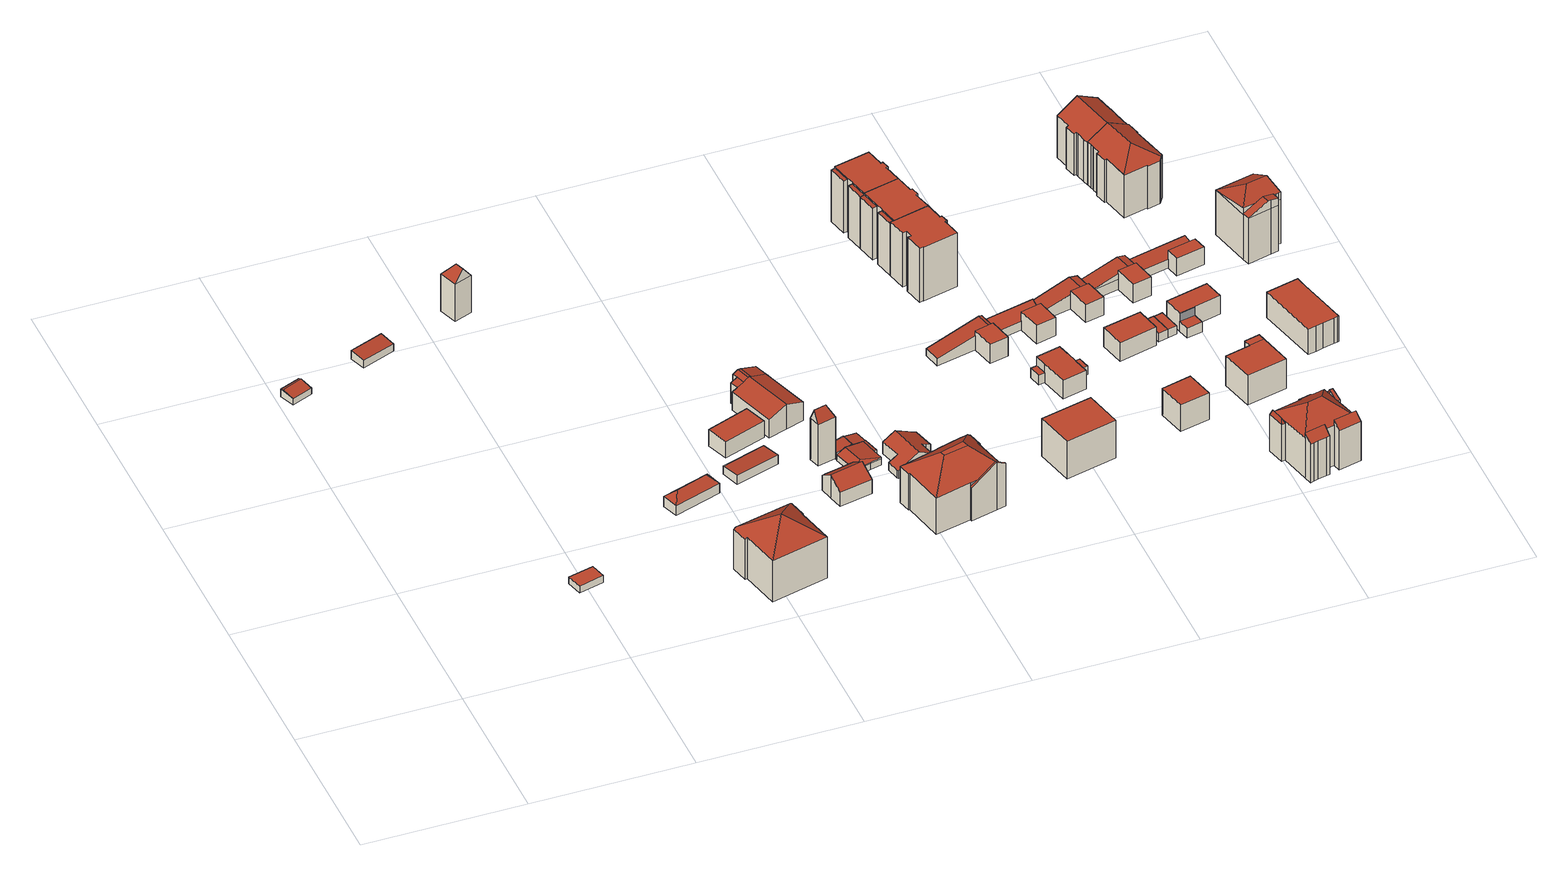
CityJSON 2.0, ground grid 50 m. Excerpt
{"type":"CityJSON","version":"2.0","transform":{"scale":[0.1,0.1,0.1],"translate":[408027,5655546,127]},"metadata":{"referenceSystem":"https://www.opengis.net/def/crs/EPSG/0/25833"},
"CityObjects":{
"building1":{"type":"Building","attributes":{"Dachtyp_tdc":"tdcGableRoof","Gemeindeschluessel":14612000,"Dachneigung":10.19,"QualitaetDacherkennung":53,"Geometrietyp2DReferenz":"3000","measuredHeight":2.88,"function":"31001_9998","roofType":"3100"},"geometry":[{"type":"Solid","lod":"2","boundaries":[[[[0,1,2,3]],[[1,4,5,2]],[[4,6,7,5]],[[6,0,3,7]],[[4,1,8]],[[0,6,9]],[[1,0,9,8]],[[6,4,8,9]],[[3,2,5,7]]]],"semantics":{"surfaces":[{"type":"WallSurface"},{"type":"RoofSurface"},{"type":"GroundSurface"}],"values":[[0,0,0,0,0,0,1,1,2]]}}]},
"building2":{"type":"Building","attributes":{"Dachtyp_tdc":"tdcPolyFlatRoof","Gemeindeschluessel":14612000,"Dachneigung":0,"QualitaetDacherkennung":74,"Geometrietyp2DReferenz":"3000","measuredHeight":2.42,"function":"31001_9998","roofType":"1000"},"geometry":[{"type":"Solid","lod":"2","boundaries":[[[[10,11,12,13]],[[11,14,15,12]],[[14,16,17,15]],[[16,10,13,17]],[[16,14,11,10]],[[13,12,15,17]]]],"semantics":{"surfaces":[{"type":"WallSurface"},{"type":"RoofSurface"},{"type":"GroundSurface"}],"values":[[0,0,0,0,1,2]]}}]},
"building3":{"type":"Building","attributes":{"Dachtyp_tdc":"tdcPolyFlatRoof","Gemeindeschluessel":14612000,"Dachneigung":4.2,"QualitaetDacherkennung":65,"Geometrietyp2DReferenz":"3000","measuredHeight":3.02,"function":"31001_9998","roofType":"2100"},"geometry":[{"type":"Solid","lod":"2","boundaries":[[[[18,19,20,21]],[[19,22,23,20]],[[22,24,25,23]],[[24,18,21,25]],[[24,22,19,18]],[[21,20,23,25]]]],"semantics":{"surfaces":[{"type":"WallSurface"},{"type":"RoofSurface"},{"type":"GroundSurface"}],"values":[[0,0,0,0,1,2]]}}]},
"building4":{"type":"Building","attributes":{"Dachtyp_tdc":"tdcTentRoof","Gemeindeschluessel":14612000,"Dachneigung":35.36,"QualitaetDacherkennung":52,"Geometrietyp2DReferenz":"3000","measuredHeight":20.99,"function":"31001_9998","roofType":"3500"},"geometry":[{"type":"Solid","lod":"2","boundaries":[[[[26,27,28,29]],[[27,30,31,28]],[[30,32,33,31]],[[32,34,35,33]],[[34,36,37,35]],[[36,38,39,37]],[[38,40,41,39]],[[40,42,43,41]],[[42,44,45,43]],[[44,26,29,45]],[[32,30,27,26,44,46]],[[34,32,46]],[[42,40,38,36,34,46]],[[44,42,46]],[[29,28,31,33,35,37,39,41,43,45]]]],"semantics":{"surfaces":[{"type":"WallSurface"},{"type":"RoofSurface"},{"type":"GroundSurface"}],"values":[[0,0,0,0,0,0,0,0,0,0,1,1,1,1,2]]}}]},
"building5":{"type":"Building","attributes":{"Dachtyp_tdc":"tdcFreeFormRoof","Gemeindeschluessel":14612000,"Dachneigung":44.84,"QualitaetDacherkennung":10,"Geometrietyp2DReferenz":"3000","measuredHeight":5.96,"function":"31001_9998","roofType":"5000"},"geometry":[{"type":"Solid","lod":"2","boundaries":[[[[47,48,49,50]],[[48,51,52,49]],[[51,53,54,52]],[[53,47,50,54]],[[55,53,51]],[[56,55,51,48]],[[56,48,47]],[[55,56,47,53]],[[50,49,52,54]]]],"semantics":{"surfaces":[{"type":"WallSurface"},{"type":"RoofSurface"},{"type":"GroundSurface"}],"values":[[0,0,0,0,1,1,1,1,2]]}}]},
"building6":{"type":"Building","attributes":{"Dachtyp_tdc":"tdcFreeFormRoof","Gemeindeschluessel":14612000,"Dachneigung":52.95,"QualitaetDacherkennung":3,"Geometrietyp2DReferenz":"3000","measuredHeight":17.11,"function":"31001_9998","roofType":"5000"},"geometry":[{"type":"Solid","lod":"2","boundaries":[[[[57,58,59,60]],[[58,61,62,59]],[[61,63,64,62]],[[63,57,60,64]],[[65,63,61]],[[66,65,61,58]],[[66,58,57]],[[65,66,57,63]],[[60,59,62,64]]]],"semantics":{"surfaces":[{"type":"WallSurface"},{"type":"RoofSurface"},{"type":"GroundSurface"}],"values":[[0,0,0,0,0,1,1,1,2]]}}]},
"building7":{"type":"Building","attributes":{"Dachtyp_tdc":"tdcPolyFlatRoof","Gemeindeschluessel":14612000,"Dachneigung":4.56,"QualitaetDacherkennung":61,"Geometrietyp2DReferenz":"3000","measuredHeight":3.29,"function":"31001_9998","roofType":"2100"},"geometry":[{"type":"Solid","lod":"2","boundaries":[[[[67,68,69,70]],[[68,71,72,69]],[[71,73,74,72]],[[73,67,70,74]],[[73,71,68,67]],[[70,69,72,74]]]],"semantics":{"surfaces":[{"type":"WallSurface"},{"type":"RoofSurface"},{"type":"GroundSurface"}],"values":[[0,0,0,0,1,2]]}}]},
"building8":{"type":"Building","attributes":{"Dachtyp_tdc":"tdcPolyFlatRoof","Gemeindeschluessel":14612000,"Dachneigung":0,"QualitaetDacherkennung":80,"Geometrietyp2DReferenz":"3000","measuredHeight":5.76,"function":"31001_9998","roofType":"1000"},"geometry":[{"type":"Solid","lod":"2","boundaries":[[[[75,76,77,78]],[[76,79,80,77]],[[79,81,82,80]],[[81,75,78,82]],[[81,79,76,75]],[[78,77,80,82]]]],"semantics":{"surfaces":[{"type":"WallSurface"},{"type":"RoofSurface"},{"type":"GroundSurface"}],"values":[[0,0,0,0,1,2]]}}]},
"building9":{"type":"Building","attributes":{"Dachtyp_tdc":"tdcGableRoof","Gemeindeschluessel":14612000,"Dachneigung":34,"QualitaetDacherkennung":56,"Geometrietyp2DReferenz":"3000","measuredHeight":8.09,"function":"31001_9998","roofType":"3100"},"geometry":[{"type":"Solid","lod":"2","boundaries":[[[[83,84,85,86]],[[84,87,88,85]],[[87,89,90,88]],[[89,91,92,90]],[[91,93,94,92]],[[93,95,96,94]],[[95,97,98,96]],[[97,83,86,98]],[[93,91,89,87,84,83]],[[83,97,95,93]],[[86,85,88,90,92,94,96,98]]]],"semantics":{"surfaces":[{"type":"WallSurface"},{"type":"RoofSurface"},{"type":"GroundSurface"}],"values":[[0,0,0,0,0,0,0,0,1,1,2]]}}]},
"building10":{"type":"Building","attributes":{"Dachtyp_tdc":"tdcFreeFormRoof","Gemeindeschluessel":14612000,"Dachneigung":64.92,"QualitaetDacherkennung":6,"Geometrietyp2DReferenz":"3000","measuredHeight":18.64,"function":"31001_9998","roofType":"5000"},"geometry":[{"type":"Solid","lod":"2","boundaries":[[[[99,100,101,102]],[[100,103,104,101]],[[103,105,106,104]],[[105,99,102,106]],[[107,108,105,103]],[[107,103,100]],[[108,107,100,99]],[[108,99,105]],[[102,101,104,106]]]],"semantics":{"surfaces":[{"type":"WallSurface"},{"type":"RoofSurface"},{"type":"GroundSurface"}],"values":[[0,0,0,0,1,1,1,0,2]]}}]},
"building11":{"type":"Building","attributes":{"Gemeindeschluessel":14612000,"Geometrietyp2DReferenz":"3000","function":"31001_9998","roofType":"9999"},"children":["building11-1","building11-2","building11-3"]},
"building11-1":{"type":"BuildingPart","attributes":{"Dachtyp_tdc":"tdcCutGableRoof","Dachneigung":19.89,"QualitaetDacherkennung":67,"Geometrietyp2DReferenz":"3000","measuredHeight":8.55,"roofType":"9999"},"parents":["building11"],"geometry":[{"type":"MultiSurface","lod":"2","boundaries":[[[109,110,111,112]],[[110,113,114,111]],[[115,116,117,118]],[[116,119,120,117]],[[119,121,122,120]],[[121,109,112,122]],[[123,113,110,109,121]],[[119,116,115,124,125,126]],[[121,119,126,127,123]],[[112,111,114,128,129,130,131,118,117,120,122]]],"semantics":{"surfaces":[{"type":"WallSurface"},{"type":"RoofSurface"},{"type":"GroundSurface"}],"values":[0,0,0,0,0,0,1,1,1,2]}}]},
"building11-2":{"type":"BuildingPart","attributes":{"Dachtyp_tdc":"tdcPolyFlatRoof","Dachneigung":20.75,"QualitaetDacherkennung":27,"Geometrietyp2DReferenz":"3000","measuredHeight":7.93,"roofType":"2100"},"parents":["building11"],"geometry":[{"type":"MultiSurface","lod":"2","boundaries":[[[132,133,134,135]],[[133,115,118,134]],[[133,132,136,124,115]],[[118,131,135,134]]],"semantics":{"surfaces":[{"type":"WallSurface"},{"type":"RoofSurface"},{"type":"GroundSurface"}],"values":[0,0,1,2]}}]},
"building11-3":{"type":"BuildingPart","attributes":{"Dachtyp_tdc":"tdcGableRoof","Dachneigung":20.02,"QualitaetDacherkennung":91,"Geometrietyp2DReferenz":"3000","measuredHeight":8.71,"roofType":"3100"},"parents":["building11"],"geometry":[{"type":"MultiSurface","lod":"2","boundaries":[[[137,138,139,140]],[[138,141,142,139]],[[141,143,144,142]],[[143,132,135,144]],[[145,146,114,113]],[[145,137,140,146]],[[147,125,124,136,132,143,141,138]],[[138,137,145,113,147]],[[140,139,142,144,135,131,130,129,128,114,146]]],"semantics":{"surfaces":[{"type":"WallSurface"},{"type":"RoofSurface"},{"type":"GroundSurface"}],"values":[0,0,0,0,0,0,1,1,2]}}]},
"building12":{"type":"Building","attributes":{"Dachtyp_tdc":"tdcPolyFlatRoof","Gemeindeschluessel":14612000,"Dachneigung":5.98,"QualitaetDacherkennung":67,"Geometrietyp2DReferenz":"3000","measuredHeight":3.1,"function":"31001_9998","roofType":"2100"},"geometry":[{"type":"Solid","lod":"2","boundaries":[[[[148,149,150,151]],[[149,152,153,150]],[[152,154,155,153]],[[154,156,157,155]],[[156,148,151,157]],[[156,154,152,149,148]],[[151,150,153,155,157]]]],"semantics":{"surfaces":[{"type":"WallSurface"},{"type":"RoofSurface"},{"type":"GroundSurface"}],"values":[[0,0,0,0,0,1,2]]}}]},
"building13":{"type":"Building","attributes":{"Gemeindeschluessel":14612000,"Geometrietyp2DReferenz":"3000","function":"31001_9998","roofType":"9999"},"children":["building13-1","building13-2","building13-3"]},
"building13-1":{"type":"BuildingPart","attributes":{"Dachtyp_tdc":"tdcPolyFlatRoof","Dachneigung":11.36,"QualitaetDacherkennung":77,"Geometrietyp2DReferenz":"3000","measuredHeight":3.31,"roofType":"2100"},"parents":["building13"],"geometry":[{"type":"MultiSurface","lod":"2","boundaries":[[[158,159,160,161,162,163]],[[159,164,165,160]],[[164,166,167,165]],[[164,159,158,168,169,166]],[[167,170,161,160,165]]],"semantics":{"surfaces":[{"type":"WallSurface"},{"type":"RoofSurface"},{"type":"GroundSurface"}],"values":[0,0,0,1,2]}}]},
"building13-2":{"type":"BuildingPart","attributes":{"Dachtyp_tdc":"tdcHipRoof","Dachneigung":10.52,"QualitaetDacherkennung":36,"Geometrietyp2DReferenz":"3000","measuredHeight":3.77,"roofType":"3200"},"parents":["building13"],"geometry":[{"type":"MultiSurface","lod":"2","boundaries":[[[171,172,173,174]],[[172,175,176,173]],[[175,177,178,176]],[[177,179,180,178]],[[179,162,161,180]],[[181,182,183,184]],[[185,168,163,179,186]],[[183,187,185,186,184]],[[179,181,184,186]],[[171,187,183,172]],[[179,163,162]],[[172,183,182,175]],[[175,182,181,177]],[[177,181,179]],[[174,173,176,178,180,161,170]]],"semantics":{"surfaces":[{"type":"WallSurface"},{"type":"RoofSurface"},{"type":"GroundSurface"}],"values":[0,0,0,0,0,1,1,1,1,0,0,0,0,0,2]}}]},
"building13-3":{"type":"BuildingPart","attributes":{"Dachtyp_tdc":"tdcPolyFlatRoof","Dachneigung":7.61,"QualitaetDacherkennung":82,"Geometrietyp2DReferenz":"3000","measuredHeight":2.64,"roofType":"2100"},"parents":["building13"],"geometry":[{"type":"MultiSurface","lod":"2","boundaries":[[[188,189,190,167,166]],[[189,187,171,174,190]],[[187,189,188,185]],[[170,167,190,174]]],"semantics":{"surfaces":[{"type":"WallSurface"},{"type":"RoofSurface"},{"type":"GroundSurface"}],"values":[0,0,1,2]}}]},
"building14":{"type":"Building","attributes":{"Gemeindeschluessel":14612000,"Geometrietyp2DReferenz":"3000","function":"31001_9998","roofType":"9999"},"children":["building14-1","building14-2"]},
"building14-1":{"type":"BuildingPart","attributes":{"Dachtyp_tdc":"tdcCutTentRoof","Dachneigung":38.12,"QualitaetDacherkennung":52,"Geometrietyp2DReferenz":"3000","measuredHeight":19.47,"roofType":"9999"},"parents":["building14"],"geometry":[{"type":"MultiSurface","lod":"2","boundaries":[[[191,192,193,194]],[[192,195,196,193]],[[195,197,198,196]],[[197,199,200,198]],[[199,201,202,200]],[[201,203,204,202]],[[203,205,206,204]],[[205,207,208,206]],[[207,209,210,208]],[[209,211,212,210]],[[211,213,214,212]],[[213,215,216,214]],[[215,217,218,216]],[[217,219,220,218]],[[221,222,223,224,225]],[[222,191,194,223]],[[195,192,191,222,226,227]],[[205,203,201,199,197,195,227,228]],[[219,217,215,213,211,209,207,205,228,229]],[[222,221,230,231,219,229,226]],[[229,228,227,226]],[[194,193,196,198,200,202,204,206,208,210,212,214,216,218,220,232,224,223]]],"semantics":{"surfaces":[{"type":"WallSurface"},{"type":"RoofSurface"},{"type":"GroundSurface"}],"values":[0,0,0,0,0,0,0,0,0,0,0,0,0,0,0,0,1,1,1,1,1,2]}}]},
"building14-2":{"type":"BuildingPart","attributes":{"Dachtyp_tdc":"tdcGableRoof","Dachneigung":32.57,"QualitaetDacherkennung":5,"Geometrietyp2DReferenz":"3000","measuredHeight":16.92,"roofType":"3100"},"parents":["building14"],"geometry":[{"type":"MultiSurface","lod":"2","boundaries":[[[233,234,235,236]],[[234,225,224,235]],[[237,238,239,220]],[[238,233,236,239]],[[240,230,225,234,233]],[[233,238,237,240]],[[236,235,224,232,220,239]]],"semantics":{"surfaces":[{"type":"WallSurface"},{"type":"RoofSurface"},{"type":"GroundSurface"}],"values":[0,0,0,0,1,1,2]}}]},
"building15":{"type":"Building","attributes":{"Dachtyp_tdc":"tdcFreeFormRoof","Gemeindeschluessel":14612000,"Dachneigung":27.71,"QualitaetDacherkennung":78,"Geometrietyp2DReferenz":"3000","measuredHeight":6.27,"function":"31001_9998","roofType":"5000"},"geometry":[{"type":"Solid","lod":"2","boundaries":[[[[241,242,243,244]],[[242,245,246,243]],[[245,247,248,246]],[[247,249,250,248]],[[249,251,252,250]],[[251,253,254,252]],[[253,255,256,254]],[[255,257,258,256]],[[257,259,260,258]],[[259,261,262,260]],[[261,263,264,262]],[[263,241,244,264]],[[265,257,255,253,251,249,247,266]],[[259,265,266,245,242,241,263,261]],[[247,245,266]],[[259,257,265]],[[244,243,246,248,250,252,254,256,258,260,262,264]]]],"semantics":{"surfaces":[{"type":"WallSurface"},{"type":"RoofSurface"},{"type":"GroundSurface"}],"values":[[0,0,0,0,0,0,0,0,0,0,0,0,1,1,0,0,2]]}}]},
"building16":{"type":"Building","attributes":{"Dachtyp_tdc":"tdcPolyFlatRoof","Gemeindeschluessel":14612000,"Dachneigung":0,"QualitaetDacherkennung":57,"Geometrietyp2DReferenz":"3000","measuredHeight":13.24,"function":"31001_9998","roofType":"1000"},"geometry":[{"type":"Solid","lod":"2","boundaries":[[[[267,268,269,270]],[[268,271,272,269]],[[268,267,273,271]],[[272,274,270,269]],[[271,273,274,272]],[[273,267,270,274]]]],"semantics":{"surfaces":[{"type":"WallSurface"},{"type":"RoofSurface"},{"type":"GroundSurface"}],"values":[[0,0,1,2,0,0]]}}]},
"building17":{"type":"Building","attributes":{"Gemeindeschluessel":14612000,"Geometrietyp2DReferenz":"3000","function":"31001_9998","roofType":"9999"},"children":["building17-1","building17-2"]},
"building17-1":{"type":"BuildingPart","attributes":{"Dachtyp_tdc":"tdcGableRoof","Dachneigung":11.38,"QualitaetDacherkennung":10,"Geometrietyp2DReferenz":"3000","measuredHeight":6.05,"roofType":"3100"},"parents":["building17"],"geometry":[{"type":"MultiSurface","lod":"2","boundaries":[[[275,276,277,278]],[[276,279,280,277]],[[279,281,282,280]],[[283,284,285,286]],[[284,275,278,285]],[[287,281,279,276]],[[276,275,284,283,287]],[[278,277,280,282,288,286,285]]],"semantics":{"surfaces":[{"type":"WallSurface"},{"type":"RoofSurface"},{"type":"GroundSurface"}],"values":[0,0,0,0,0,1,1,2]}}]},
"building17-2":{"type":"BuildingPart","attributes":{"Dachtyp_tdc":"tdcPolyFlatRoof","Dachneigung":0,"QualitaetDacherkennung":71,"Geometrietyp2DReferenz":"3000","measuredHeight":6.81,"roofType":"1000"},"parents":["building17"],"geometry":[{"type":"MultiSurface","lod":"2","boundaries":[[[289,290,291,282,281]],[[290,292,293,291]],[[292,294,283,286,293]],[[294,292,290,289]],[[282,291,293,286,288]]],"semantics":{"surfaces":[{"type":"WallSurface"},{"type":"RoofSurface"},{"type":"GroundSurface"}],"values":[0,0,0,1,2]}}]},
"building18":{"type":"Building","attributes":{"Dachtyp_tdc":"tdcPolyFlatRoof","Gemeindeschluessel":14612000,"Dachneigung":0,"QualitaetDacherkennung":75,"Geometrietyp2DReferenz":"3000","measuredHeight":19.05,"function":"31001_9998","roofType":"1000"},"geometry":[{"type":"Solid","lod":"2","boundaries":[[[[295,296,297,298]],[[296,299,300,297]],[[299,301,302,300]],[[301,303,304,302]],[[303,305,306,304]],[[305,307,308,306]],[[307,309,310,308]],[[309,311,312,310]],[[311,313,314,312]],[[313,315,316,314]],[[315,317,318,316]],[[317,319,320,318]],[[319,321,322,320]],[[298,297,300,302,304,306,308,310,312,314,316,318,320,322,323]],[[321,324,323,322]],[[324,295,298,323]],[[324,321,319,317,315,313,311,309,307,305,303,301,299,296,295]]]],"semantics":{"surfaces":[{"type":"WallSurface"},{"type":"GroundSurface"},{"type":"RoofSurface"}],"values":[[0,0,0,0,0,0,0,0,0,0,0,0,0,1,0,0,2]]}}]},
"building19":{"type":"Building","attributes":{"Gemeindeschluessel":14612000,"Geometrietyp2DReferenz":"3000","function":"31001_9998","roofType":"9999"},"children":["building19-1","building19-2","building19-3"]},
"building19-1":{"type":"BuildingPart","attributes":{"Dachtyp_tdc":"tdcPolyFlatRoof","Dachneigung":0,"QualitaetDacherkennung":82,"Geometrietyp2DReferenz":"3000","measuredHeight":19.05,"roofType":"1000"},"parents":["building19"],"geometry":[{"type":"MultiSurface","lod":"2","boundaries":[[[305,325,326]],[[307,327,328,329,330,331,332,333,334,305]],[[335,336,337,338,339,340,341,342,343,326]],[[334,333,344,336,335,345]],[[332,337,346]],[[332,331,338,337]],[[331,330,339,338]],[[330,329,340,339]],[[329,328,341,340]],[[328,327,342,341]],[[327,307,343,342]],[[307,305,326,343]]],"semantics":{"surfaces":[{"type":"WallSurface"},{"type":"RoofSurface"},{"type":"GroundSurface"}],"values":[0,1,2,0,0,0,0,0,0,0,0,0]}}]},
"building19-2":{"type":"BuildingPart","attributes":{"Dachtyp_tdc":"tdcPolyFlatRoof","Dachneigung":9.61,"QualitaetDacherkennung":66,"Geometrietyp2DReferenz":"3000","measuredHeight":18.45,"roofType":"2100"},"parents":["building19"],"geometry":[{"type":"MultiSurface","lod":"2","boundaries":[[[325,347,348,326]],[[347,349,350,348]],[[349,345,335,350]],[[349,347,325,345]],[[335,326,348,350]]],"semantics":{"surfaces":[{"type":"WallSurface"},{"type":"RoofSurface"},{"type":"GroundSurface"}],"values":[0,0,0,1,2]}}]},
"building19-3":{"type":"BuildingPart","attributes":{"Dachtyp_tdc":"tdcPolyFlatRoof","Dachneigung":5.44,"QualitaetDacherkennung":63,"Geometrietyp2DReferenz":"3000","measuredHeight":18.41,"roofType":"2100"},"parents":["building19"],"geometry":[{"type":"MultiSurface","lod":"2","boundaries":[[[344,351,352,336]],[[351,353,354,352]],[[353,346,337,354]],[[346,353,351,344]],[[336,352,354,337]]],"semantics":{"surfaces":[{"type":"WallSurface"},{"type":"RoofSurface"},{"type":"GroundSurface"}],"values":[0,0,0,1,2]}}]},
"building20":{"type":"Building","attributes":{"Gemeindeschluessel":14612000,"Geometrietyp2DReferenz":"3000","function":"31001_9998","roofType":"9999"},"children":["building20-1","building20-2","building20-3"]},
"building20-1":{"type":"BuildingPart","attributes":{"Dachtyp_tdc":"tdcPolyFlatRoof","Dachneigung":2.97,"QualitaetDacherkennung":60,"Geometrietyp2DReferenz":"3000","measuredHeight":18.4,"roofType":"2100"},"parents":["building20"],"geometry":[{"type":"MultiSurface","lod":"2","boundaries":[[[346,353,354,337]],[[353,355,356,354]],[[355,357,358,356]],[[355,353,346,357]],[[358,337,354,356]]],"semantics":{"surfaces":[{"type":"WallSurface"},{"type":"RoofSurface"},{"type":"GroundSurface"}],"values":[0,0,0,1,2]}}]},
"building20-2":{"type":"BuildingPart","attributes":{"Dachtyp_tdc":"tdcPolyFlatRoof","Dachneigung":0,"QualitaetDacherkennung":81,"Geometrietyp2DReferenz":"3000","measuredHeight":19.05,"roofType":"1000"},"parents":["building20"],"geometry":[{"type":"MultiSurface","lod":"2","boundaries":[[[359,360,361,362,358,357]],[[363,364,365,366,367]],[[364,368,369,365]],[[368,370,371,369]],[[370,372,373,371]],[[372,374,375,373]],[[374,331,338,375]],[[331,332,337,338]],[[332,346,337]],[[331,374,372,370,368,364,363,360,359,332]],[[358,362,366,365,369,371,373,375,338,337]]],"semantics":{"surfaces":[{"type":"WallSurface"},{"type":"RoofSurface"},{"type":"GroundSurface"}],"values":[0,0,0,0,0,0,0,0,0,1,2]}}]},
"building20-3":{"type":"BuildingPart","attributes":{"Dachtyp_tdc":"tdcPolyFlatRoof","Dachneigung":2.65,"QualitaetDacherkennung":56,"Geometrietyp2DReferenz":"3000","measuredHeight":18.44,"roofType":"2100"},"parents":["building20"],"geometry":[{"type":"MultiSurface","lod":"2","boundaries":[[[361,376,377,362]],[[376,378,379,377]],[[378,367,366,379]],[[367,378,376,361]],[[362,377,379,366]]],"semantics":{"surfaces":[{"type":"WallSurface"},{"type":"RoofSurface"},{"type":"GroundSurface"}],"values":[0,0,0,1,2]}}]},
"building21":{"type":"Building","attributes":{"Gemeindeschluessel":14612000,"Geometrietyp2DReferenz":"3000","function":"31001_9998","roofType":"9999"},"children":["building21-1","building21-2","building21-3"]},
"building21-1":{"type":"BuildingPart","attributes":{"Dachtyp_tdc":"tdcPolyFlatRoof","Dachneigung":0,"QualitaetDacherkennung":73,"Geometrietyp2DReferenz":"3000","measuredHeight":6.63,"roofType":"1000"},"parents":["building21"],"geometry":[{"type":"MultiSurface","lod":"2","boundaries":[[[380,381,382,383]],[[384,385,386,387,388]],[[385,389,390,386]],[[389,391,392,393,390]],[[394,380,383,395,396]],[[394,391,389,385,384,381,380]],[[383,382,387,386,390,393,395]]],"semantics":{"surfaces":[{"type":"WallSurface"},{"type":"RoofSurface"},{"type":"GroundSurface"}],"values":[0,0,0,0,0,1,2]}}]},
"building21-2":{"type":"BuildingPart","attributes":{"Dachtyp_tdc":"tdcPolyFlatRoof","Dachneigung":0,"QualitaetDacherkennung":55,"Geometrietyp2DReferenz":"3000","measuredHeight":3.4,"roofType":"1000"},"parents":["building21"],"geometry":[{"type":"MultiSurface","lod":"2","boundaries":[[[392,397,398,393]],[[397,399,400,398]],[[399,396,395,400]],[[396,399,397,392]],[[393,398,400,395]]],"semantics":{"surfaces":[{"type":"WallSurface"},{"type":"RoofSurface"},{"type":"GroundSurface"}],"values":[0,0,0,1,2]}}]},
"building21-3":{"type":"BuildingPart","attributes":{"Dachtyp_tdc":"tdcPolyFlatRoof","Dachneigung":0,"QualitaetDacherkennung":72,"Geometrietyp2DReferenz":"3000","measuredHeight":3.04,"roofType":"1000"},"parents":["building21"],"geometry":[{"type":"MultiSurface","lod":"2","boundaries":[[[401,402,403,382]],[[402,404,405,403]],[[404,388,387,405]],[[388,404,402,401]],[[382,403,405,387]]],"semantics":{"surfaces":[{"type":"WallSurface"},{"type":"RoofSurface"},{"type":"GroundSurface"}],"values":[0,0,0,1,2]}}]},
"building22":{"type":"Building","attributes":{"Gemeindeschluessel":14612000,"Geometrietyp2DReferenz":"3000","function":"31001_9998","roofType":"9999"},"children":["building22-1","building22-2"]},
"building22-1":{"type":"BuildingPart","attributes":{"Dachtyp_tdc":"tdcGableRoof","Dachneigung":30.16,"QualitaetDacherkennung":8,"Geometrietyp2DReferenz":"3000","measuredHeight":5.36,"roofType":"3100"},"parents":["building22"],"geometry":[{"type":"MultiSurface","lod":"2","boundaries":[[[406,407,408,409]],[[410,411,282,412]],[[411,413,414,282]],[[413,415,280,414]],[[415,416,417,280]],[[416,406,409,417]],[[413,411,410,407,406]],[[406,416,415,413]],[[409,408,412,282,414,280,417]]],"semantics":{"surfaces":[{"type":"WallSurface"},{"type":"RoofSurface"},{"type":"GroundSurface"}],"values":[0,0,0,0,0,0,1,1,2]}}]},
"building22-2":{"type":"BuildingPart","attributes":{"Dachtyp_tdc":"tdcPolyFlatRoof","Dachneigung":0,"QualitaetDacherkennung":85,"Geometrietyp2DReferenz":"3000","measuredHeight":6.44,"roofType":"1000"},"parents":["building22"],"geometry":[{"type":"MultiSurface","lod":"2","boundaries":[[[418,419,420,408,407]],[[419,421,422,420]],[[421,423,410,412,422]],[[423,421,419,418]],[[408,420,422,412]]],"semantics":{"surfaces":[{"type":"WallSurface"},{"type":"RoofSurface"},{"type":"GroundSurface"}],"values":[0,0,0,1,2]}}]},
"building23":{"type":"Building","attributes":{"Dachtyp_tdc":"tdcPolyFlatRoof","Gemeindeschluessel":14612000,"Dachneigung":0,"QualitaetDacherkennung":55,"Geometrietyp2DReferenz":"3000","measuredHeight":9.56,"function":"31001_9998","roofType":"1000"},"geometry":[{"type":"Solid","lod":"2","boundaries":[[[[424,425,426,427]],[[425,428,429,426]],[[428,430,431,429]],[[430,424,427,431]],[[430,428,425,424]],[[427,426,429,431]]]],"semantics":{"surfaces":[{"type":"WallSurface"},{"type":"RoofSurface"},{"type":"GroundSurface"}],"values":[[0,0,0,0,1,2]]}}]},
"building24":{"type":"Building","attributes":{"Gemeindeschluessel":14612000,"Geometrietyp2DReferenz":"3000","function":"31001_9998","roofType":"9999"},"children":["building24-1","building24-2"]},
"building24-1":{"type":"BuildingPart","attributes":{"Dachtyp_tdc":"tdcPolyFlatRoof","Dachneigung":0,"QualitaetDacherkennung":76,"Geometrietyp2DReferenz":"3000","measuredHeight":6.34,"roofType":"1000"},"parents":["building24"],"geometry":[{"type":"MultiSurface","lod":"2","boundaries":[[[432,433,434,435,436]],[[433,437,438,434]],[[437,439,440,441,438]],[[439,437,433,432]],[[435,434,438,441,442]]],"semantics":{"surfaces":[{"type":"WallSurface"},{"type":"RoofSurface"},{"type":"GroundSurface"}],"values":[0,0,0,1,2]}}]},
"building24-2":{"type":"BuildingPart","attributes":{"Dachtyp_tdc":"tdcGableRoof","Dachneigung":11.98,"QualitaetDacherkennung":11,"Geometrietyp2DReferenz":"3000","measuredHeight":5.92,"roofType":"3100"},"parents":["building24"],"geometry":[{"type":"MultiSurface","lod":"2","boundaries":[[[443,444,407,440,445]],[[446,447,448,435,442,441,449]],[[444,443,447,446]],[[443,450,448,447]],[[450,436,435,448]],[[440,407,449,441]],[[407,444,446,449]],[[445,436,450,443]]],"semantics":{"surfaces":[{"type":"RoofSurface"},{"type":"GroundSurface"},{"type":"WallSurface"}],"values":[0,1,2,2,2,2,2,0]}}]},
"building25":{"type":"Building","attributes":{"Dachtyp_tdc":"tdcPolyFlatRoof","Gemeindeschluessel":14612000,"Dachneigung":0,"QualitaetDacherkennung":77,"Geometrietyp2DReferenz":"3000","measuredHeight":6.6,"function":"31001_9998","roofType":"1000"},"geometry":[{"type":"Solid","lod":"2","boundaries":[[[[451,452,453,454]],[[452,455,456,453]],[[455,457,458,456]],[[457,451,454,458]],[[457,455,452,451]],[[454,453,456,458]]]],"semantics":{"surfaces":[{"type":"WallSurface"},{"type":"RoofSurface"},{"type":"GroundSurface"}],"values":[[0,0,0,0,1,2]]}}]},
"building26":{"type":"Building","attributes":{"Dachtyp_tdc":"tdcPolyFlatRoof","Gemeindeschluessel":14612000,"Dachneigung":0,"QualitaetDacherkennung":84,"Geometrietyp2DReferenz":"3000","measuredHeight":3.1,"function":"31001_9998","roofType":"1000"},"geometry":[{"type":"Solid","lod":"2","boundaries":[[[[459,460,461,462]],[[460,463,464,461]],[[463,465,466,464]],[[465,459,462,466]],[[465,463,460,459]],[[462,461,464,466]]]],"semantics":{"surfaces":[{"type":"WallSurface"},{"type":"RoofSurface"},{"type":"GroundSurface"}],"values":[[0,0,0,0,1,2]]}}]},
"building27":{"type":"Building","attributes":{"Gemeindeschluessel":14612000,"Geometrietyp2DReferenz":"3000","function":"31001_9998","roofType":"9999"},"children":["building27-1","building27-2","building27-3","building27-4","building27-5"]},
"building27-1":{"type":"BuildingPart","attributes":{"Dachtyp_tdc":"tdcFreeFormRoof","Dachneigung":69.16,"QualitaetDacherkennung":23,"Geometrietyp2DReferenz":"3000","measuredHeight":14.71,"roofType":"5000"},"parents":["building27"],"geometry":[{"type":"MultiSurface","lod":"2","boundaries":[[[467,468,469,470]],[[468,471,472,469]],[[471,473,474,472]],[[475,473,471]],[[476,475,471,468]],[[476,468,467]],[[475,476,467,473]],[[470,469,472,474]]],"semantics":{"surfaces":[{"type":"WallSurface"},{"type":"RoofSurface"},{"type":"GroundSurface"}],"values":[0,0,0,1,1,1,1,2]}}]},
"building27-2":{"type":"BuildingPart","attributes":{"Dachtyp_tdc":"tdcGableRoof","Dachneigung":60.9,"QualitaetDacherkennung":21,"Geometrietyp2DReferenz":"3000","measuredHeight":15.19,"roofType":"3100"},"parents":["building27"],"geometry":[{"type":"MultiSurface","lod":"2","boundaries":[[[477,478,479,480]],[[478,481,482,479]],[[481,483,484,482]],[[483,485,486,484]],[[485,487,488,486]],[[487,489,490,488]],[[489,491,492,490]],[[491,493,494,492]],[[495,496,493,491,489]],[[489,487,485,483,481,478,477,497,498,499,495]],[[480,479,482,484,486,488,490,492,494,500,501,502]]],"semantics":{"surfaces":[{"type":"WallSurface"},{"type":"RoofSurface"},{"type":"GroundSurface"}],"values":[0,0,0,0,0,0,0,0,1,1,2]}}]},
"building27-3":{"type":"BuildingPart","attributes":{"Dachtyp_tdc":"tdcHipRoof","Dachneigung":36.01,"QualitaetDacherkennung":53,"Geometrietyp2DReferenz":"3000","measuredHeight":19.46,"roofType":"3200"},"parents":["building27"],"geometry":[{"type":"MultiSurface","lod":"2","boundaries":[[[503,504,467,470,505]],[[506,507,508,474,473]],[[507,509,510,508]],[[509,511,512,510]],[[511,513,514,512]],[[513,515,477,480,514]],[[516,517,518,494,493]],[[519,520,521,522]],[[517,516,496,523,499,524,525]],[[506,504,503,526]],[[524,527,515,513,511,509,507,506,526,525]],[[503,520,519,517,525,526]],[[505,470,474,508,510,512,514,480,502,501,500,494,518,522,521]]],"semantics":{"surfaces":[{"type":"WallSurface"},{"type":"RoofSurface"},{"type":"GroundSurface"}],"values":[0,0,0,0,0,0,0,0,1,1,1,1,2]}}]},
"building27-4":{"type":"BuildingPart","attributes":{"Dachtyp_tdc":"tdcPolyFlatRoof","Dachneigung":44.87,"QualitaetDacherkennung":38,"Geometrietyp2DReferenz":"3000","measuredHeight":16.14,"roofType":"2100"},"parents":["building27"],"geometry":[{"type":"MultiSurface","lod":"2","boundaries":[[[528,529,530,531]],[[529,532,533,530]],[[532,534,535,533]],[[534,536,537,535]],[[536,538,503,505,537]],[[539,528,531,521,520]],[[539,538,536,534,532,529,528]],[[531,530,533,535,537,505,521]]],"semantics":{"surfaces":[{"type":"WallSurface"},{"type":"RoofSurface"},{"type":"GroundSurface"}],"values":[0,0,0,0,0,0,1,2]}}]},
"building27-5":{"type":"BuildingPart","attributes":{"Dachtyp_tdc":"tdcPolyFlatRoof","Dachneigung":43.98,"QualitaetDacherkennung":42,"Geometrietyp2DReferenz":"3000","measuredHeight":16.17,"roofType":"2100"},"parents":["building27"],"geometry":[{"type":"MultiSurface","lod":"2","boundaries":[[[540,541,542,518,517]],[[541,543,544,542]],[[543,545,519,522,544]],[[545,543,541,540]],[[518,542,544,522]]],"semantics":{"surfaces":[{"type":"WallSurface"},{"type":"RoofSurface"},{"type":"GroundSurface"}],"values":[0,0,0,1,2]}}]},
"building28":{"type":"Building","attributes":{"Gemeindeschluessel":14612000,"Geometrietyp2DReferenz":"3000","function":"31001_9998","roofType":"9999"},"children":["building28-1","building28-2"]},
"building28-1":{"type":"BuildingPart","attributes":{"Dachtyp_tdc":"tdcGableRoof","Dachneigung":11.52,"QualitaetDacherkennung":10,"Geometrietyp2DReferenz":"3000","measuredHeight":6.1,"roofType":"3100"},"parents":["building28"],"geometry":[{"type":"MultiSurface","lod":"2","boundaries":[[[546,547,548,549]],[[547,550,551,548]],[[552,553,554,555]],[[553,546,549,554]],[[553,556,557,558,546]],[[559,560,558,557]],[[547,560,559,550]],[[546,558,560,547]],[[552,556,553]],[[549,548,551,555,554]]],"semantics":{"surfaces":[{"type":"WallSurface"},{"type":"RoofSurface"},{"type":"GroundSurface"}],"values":[0,0,0,0,1,1,0,0,0,2]}}]},
"building28-2":{"type":"BuildingPart","attributes":{"Dachtyp_tdc":"tdcPolyFlatRoof","Dachneigung":0,"QualitaetDacherkennung":72,"Geometrietyp2DReferenz":"3000","measuredHeight":6.56,"roofType":"1000"},"parents":["building28"],"geometry":[{"type":"MultiSurface","lod":"2","boundaries":[[[561,562,563,564]],[[562,565,556,552,555,563]],[[566,561,564,551,550,559]],[[566,565,562,561]],[[564,563,555,551]]],"semantics":{"surfaces":[{"type":"WallSurface"},{"type":"RoofSurface"},{"type":"GroundSurface"}],"values":[0,0,0,1,2]}}]},
"building29":{"type":"Building","attributes":{"Dachtyp_tdc":"tdcPolyFlatRoof","Gemeindeschluessel":14612000,"Dachneigung":0,"QualitaetDacherkennung":79,"Geometrietyp2DReferenz":"3000","measuredHeight":3.08,"function":"31001_9998","roofType":"1000"},"geometry":[{"type":"Solid","lod":"2","boundaries":[[[[567,568,466,462]],[[568,569,570,466]],[[569,571,572,570]],[[571,567,462,572]],[[571,569,568,567]],[[462,466,570,572]]]],"semantics":{"surfaces":[{"type":"WallSurface"},{"type":"RoofSurface"},{"type":"GroundSurface"}],"values":[[0,0,0,0,1,2]]}}]},
"building30":{"type":"Building","attributes":{"Gemeindeschluessel":14612000,"Geometrietyp2DReferenz":"3000","function":"31001_9998","roofType":"9999"},"children":["building30-1","building30-2"]},
"building30-1":{"type":"BuildingPart","attributes":{"Dachtyp_tdc":"tdcPolyFlatRoof","Dachneigung":0,"QualitaetDacherkennung":79,"Geometrietyp2DReferenz":"3000","measuredHeight":10.53,"roofType":"1000"},"parents":["building30"],"geometry":[{"type":"MultiSurface","lod":"2","boundaries":[[[573,574,575,576]],[[574,577,578,575]],[[579,580,581,582]],[[580,573,576,581]],[[580,579,577,574,573]],[[576,575,578,582,581]]],"semantics":{"surfaces":[{"type":"WallSurface"},{"type":"RoofSurface"},{"type":"GroundSurface"}],"values":[0,0,0,0,1,2]}}]},
"building30-2":{"type":"BuildingPart","attributes":{"Dachtyp_tdc":"tdcPolyFlatRoof","Dachneigung":0,"QualitaetDacherkennung":58,"Geometrietyp2DReferenz":"3000","measuredHeight":10.54,"roofType":"1000"},"parents":["building30"],"geometry":[{"type":"MultiSurface","lod":"2","boundaries":[[[583,584,578,577]],[[583,585,586,584]],[[585,579,582,586]],[[579,585,583,577]],[[578,584,586,582]]],"semantics":{"surfaces":[{"type":"WallSurface"},{"type":"RoofSurface"},{"type":"GroundSurface"}],"values":[0,0,0,1,2]}}]},
"building31":{"type":"Building","attributes":{"Gemeindeschluessel":14612000,"Geometrietyp2DReferenz":"3000","function":"31001_9998","roofType":"9999"},"children":["building31-1","building31-2"]},
"building31-1":{"type":"BuildingPart","attributes":{"Dachtyp_tdc":"tdcPolyFlatRoof","Dachneigung":0,"QualitaetDacherkennung":58,"Geometrietyp2DReferenz":"3000","measuredHeight":3.47,"roofType":"1000"},"parents":["building31"],"geometry":[{"type":"MultiSurface","lod":"2","boundaries":[[[587,588,589,590]],[[588,591,592,589]],[[591,593,594,592]],[[593,591,588,587]],[[590,589,592,594]]],"semantics":{"surfaces":[{"type":"WallSurface"},{"type":"RoofSurface"},{"type":"GroundSurface"}],"values":[0,0,0,1,2]}}]},
"building31-2":{"type":"BuildingPart","attributes":{"Dachtyp_tdc":"tdcPolyFlatRoof","Dachneigung":0,"QualitaetDacherkennung":81,"Geometrietyp2DReferenz":"3000","measuredHeight":6.53,"roofType":"1000"},"parents":["building31"],"geometry":[{"type":"MultiSurface","lod":"2","boundaries":[[[595,596,597,598]],[[596,599,587,590,597]],[[600,601,602,594,593]],[[601,595,598,602]],[[601,600,599,596,595]],[[598,597,590,594,602]]],"semantics":{"surfaces":[{"type":"WallSurface"},{"type":"RoofSurface"},{"type":"GroundSurface"}],"values":[0,0,0,0,1,2]}}]},
"building32":{"type":"Building","attributes":{"Gemeindeschluessel":14612000,"Geometrietyp2DReferenz":"3000","function":"31001_9998","roofType":"9999"},"children":["building32-1","building32-2"]},
"building32-1":{"type":"BuildingPart","attributes":{"Dachtyp_tdc":"tdcGableRoof","Dachneigung":10.49,"QualitaetDacherkennung":20,"Geometrietyp2DReferenz":"3000","measuredHeight":4.06,"roofType":"3100"},"parents":["building32"],"geometry":[{"type":"MultiSurface","lod":"2","boundaries":[[[603,604,605,606]],[[607,608,609,610]],[[608,611,612,609]],[[611,603,606,612]],[[613,614,615,616]],[[608,607,604,616,615]],[[611,614,613,603]],[[608,615,614,611]],[[603,613,616,604]],[[606,605,610,609,612]]],"semantics":{"surfaces":[{"type":"WallSurface"},{"type":"RoofSurface"},{"type":"GroundSurface"}],"values":[0,0,0,0,1,1,0,0,0,2]}}]},
"building32-2":{"type":"BuildingPart","attributes":{"Dachtyp_tdc":"tdcPolyFlatRoof","Dachneigung":0,"QualitaetDacherkennung":73,"Geometrietyp2DReferenz":"3000","measuredHeight":6.28,"roofType":"1000"},"parents":["building32"],"geometry":[{"type":"MultiSurface","lod":"2","boundaries":[[[617,618,619,605,604]],[[618,620,621,619]],[[620,622,607,610,621]],[[622,620,618,617]],[[605,619,621,610]]],"semantics":{"surfaces":[{"type":"WallSurface"},{"type":"RoofSurface"},{"type":"GroundSurface"}],"values":[0,0,0,1,2]}}]},
"building33":{"type":"Building","attributes":{"Dachtyp_tdc":"tdcFreeFormRoof","Gemeindeschluessel":14612000,"Dachneigung":28.76,"QualitaetDacherkennung":78,"Geometrietyp2DReferenz":"3000","measuredHeight":18.98,"function":"31001_9998","roofType":"5000"},"geometry":[{"type":"Solid","lod":"2","boundaries":[[[[623,624,625,626]],[[624,627,628,625]],[[627,629,630,628]],[[629,631,632,630]],[[631,633,634,632]],[[633,635,636,634]],[[635,637,638,636]],[[637,639,640,638]],[[639,641,642,640]],[[641,643,644,642]],[[643,645,646,644]],[[645,647,648,646]],[[647,649,650,648]],[[649,651,652,650]],[[651,653,654,652]],[[653,655,656,654]],[[655,657,658,656]],[[657,659,660,658]],[[659,661,662,660]],[[661,623,626,662]],[[649,647,663,664,655,653,651]],[[647,645,643,641,639,637,635,633,665,663]],[[659,657,664,663,665,631,629,627,624,623,661]],[[657,655,664]],[[633,631,665]],[[626,625,628,630,632,634,636,638,640,642,644,646,648,650,652,654,656,658,660,662]]]],"semantics":{"surfaces":[{"type":"WallSurface"},{"type":"RoofSurface"},{"type":"GroundSurface"}],"values":[[0,0,0,0,0,0,0,0,0,0,0,0,0,0,0,0,0,0,0,0,1,1,1,0,0,2]]}}]},
"building34":{"type":"Building","attributes":{"Dachtyp_tdc":"tdcPolyFlatRoof","Gemeindeschluessel":14612000,"Dachneigung":0,"QualitaetDacherkennung":69,"Geometrietyp2DReferenz":"3000","measuredHeight":9.03,"function":"31001_9998","roofType":"1000"},"geometry":[{"type":"Solid","lod":"2","boundaries":[[[[666,667,668,669]],[[667,670,671,668]],[[670,672,673,671]],[[672,674,675,673]],[[674,676,677,675]],[[676,678,679,677]],[[678,680,681,679]],[[680,682,683,681]],[[682,684,685,683]],[[684,686,687,685]],[[686,666,669,687]],[[686,684,682,680,678,676,674,672,670,667,666]],[[669,668,671,673,675,677,679,681,683,685,687]]]],"semantics":{"surfaces":[{"type":"WallSurface"},{"type":"RoofSurface"},{"type":"GroundSurface"}],"values":[[0,0,0,0,0,0,0,0,0,0,0,1,2]]}}]},
"building35":{"type":"Building","attributes":{"Dachtyp_tdc":"tdcGableRoof","Gemeindeschluessel":14612000,"Dachneigung":30.08,"QualitaetDacherkennung":83,"Geometrietyp2DReferenz":"3000","measuredHeight":18.93,"function":"31001_9998","roofType":"3100"},"geometry":[{"type":"Solid","lod":"2","boundaries":[[[[688,689,690,691]],[[689,692,693,690]],[[692,694,695,693]],[[694,696,697,695]],[[696,698,699,697]],[[698,700,701,699]],[[700,702,703,701]],[[702,704,705,703]],[[704,706,707,705]],[[706,708,709,707]],[[708,710,711,709]],[[710,712,713,711]],[[712,714,715,713]],[[714,716,717,715]],[[716,718,719,717]],[[718,720,721,719]],[[720,688,691,721]],[[716,714,712,710,708,706,704,702,700]],[[700,698,696,694,692,689,688,720,718,716]],[[691,690,693,695,697,699,701,703,705,707,709,711,713,715,717,719,721]]]],"semantics":{"surfaces":[{"type":"WallSurface"},{"type":"RoofSurface"},{"type":"GroundSurface"}],"values":[[0,0,0,0,0,0,0,0,0,0,0,0,0,0,0,0,0,1,1,2]]}}]},
"building36":{"type":"Building","attributes":{"Gemeindeschluessel":14612000,"Geometrietyp2DReferenz":"3000","function":"31001_9998","roofType":"9999"},"children":["building36-1","building36-2"]},
"building36-1":{"type":"BuildingPart","attributes":{"Dachtyp_tdc":"tdcHipAndGableRoof","Dachneigung":29.3,"QualitaetDacherkennung":35,"Geometrietyp2DReferenz":"3000","measuredHeight":19.44,"roofType":"5000"},"parents":["building36"],"geometry":[{"type":"MultiSurface","lod":"2","boundaries":[[[722,723,724,725]],[[723,726,727,724]],[[726,728,729,727]],[[728,730,731,729]],[[730,732,733,731]],[[732,734,735,733]],[[736,737,738]],[[739,740,741,742,743,738,737,744]],[[726,736,738,743]],[[728,742,741,730]],[[726,743,742,728]],[[730,741,740,732]],[[732,740,739,745,734]],[[722,746,737,736,723]],[[723,736,726]],[[725,724,727,729,731,733,735]]],"semantics":{"surfaces":[{"type":"WallSurface"},{"type":"RoofSurface"},{"type":"GroundSurface"}],"values":[0,0,0,0,0,0,1,1,1,0,0,0,0,0,0,2]}}]},
"building36-2":{"type":"BuildingPart","attributes":{"Dachtyp_tdc":"tdcGableRoof","Dachneigung":26.65,"QualitaetDacherkennung":29,"Geometrietyp2DReferenz":"3000","measuredHeight":19.43,"roofType":"3100"},"parents":["building36"],"geometry":[{"type":"MultiSurface","lod":"2","boundaries":[[[747,748,749,750]],[[748,751,752,749]],[[751,746,722,725,752]],[[745,747,750,735,734]],[[753,754,755,756,757]],[[751,755,754,744,746]],[[747,757,756,748]],[[745,739,753,757,747]],[[748,756,755,751]],[[750,749,752,725,735]]],"semantics":{"surfaces":[{"type":"WallSurface"},{"type":"RoofSurface"},{"type":"GroundSurface"}],"values":[0,0,0,0,1,1,0,0,0,2]}}]}
},
"vertices":[
[3,1391,67],[68,1417,67],[68,1417,41],[3,1391,41],[87,1370,62],[87,1370,41],[22,1344,62],[22,1344,41],[72,1408,70],[7,1381,70],
[448,255,85],[436,305,85],[436,305,61],[448,255,61],[515,324,85],[515,324,61],[527,275,85],[527,275,61],
[267,1433,60],[249,1483,64],[249,1483,34],[267,1433,34],[354,1522,64],[354,1522,34],[371,1472,60],[371,1472,34],
[908,155,199],[901,153,194],[901,153,53],[908,155,53],[888,208,194],[888,208,53],[895,210,199],[895,210,53],[1074,252,199],[1074,252,53],[1078,253,196],[1078,253,53],[1091,198,196],[1091,198,53],[1087,196,199],[1087,196,53],[1115,76,199],[1115,76,53],[936,33,198],[936,33,53],[1004,143,263],
[832,501,75],[815,551,75],[815,551,41],[832,501,41],[963,601,75],[963,601,41],[980,550,75],[980,550,41],[947,567,101],[848,534,101],
[560,1596,160],[616,1616,160],[616,1616,28],[560,1596,28],[636,1559,160],[636,1559,28],[580,1539,160],[580,1539,28],[608,1549,199],[598,1577,199],
[1158,670,68],[1178,611,73],[1178,611,40],[1158,670,40],[1040,567,73],[1040,567,40],[1021,625,68],[1021,625,40],
[1054,692,95],[1030,760,95],[1030,760,37],[1054,692,37],[1162,808,95],[1162,808,37],[1187,739,95],[1187,739,37],
[1260,419,120],[1251,461,91],[1251,461,39],[1260,419,39],[1263,464,91],[1263,464,39],[1292,471,91],[1292,471,39],[1353,485,90],[1353,485,39],[1363,443,120],[1363,443,39],[1374,397,88],[1374,397,39],[1270,374,89],[1270,374,39],
[1270,600,185],[1325,614,185],[1325,614,38],[1270,600,38],[1336,578,185],[1336,578,38],[1279,564,185],[1279,564,38],[1312,592,225],[1274,582,225],
[1251,967,100],[1264,929,100],[1264,929,35],[1251,967,35],[1265,924,100],[1265,924,35],[1179,925,114],[1173,941,114],[1173,941,35],[1179,925,35],[1190,947,121],[1190,947,35],[1199,950,120],[1199,950,35],[1214,907,120],[1188,899,114],[1196,901,118],[1204,904,121],[1208,906,120],[1214,907,35],[1208,906,35],[1204,904,35],[1188,899,35],
[1166,891,106],[1157,917,106],[1157,917,35],[1166,891,35],[1175,894,109],
[1316,771,100],[1259,752,122],[1259,752,35],[1316,771,35],[1200,733,99],[1200,733,35],[1149,886,99],[1149,886,35],[1275,896,100],[1275,896,35],[1208,906,122],
[1336,578,62],[1325,614,62],[1325,614,37],[1336,578,37],[1379,628,68],[1379,628,37],[1389,586,68],[1389,586,37],[1337,573,62],[1337,573,37],
[1389,586,67],[1379,628,67],[1379,628,34],[1389,586,34],[1389,586,55],[1389,586,59],[1422,640,58],[1422,640,34],[1434,597,58],[1434,597,34],[1422,594,61],[1424,594,60],[1424,594,34],
[1437,545,55],[1446,510,55],[1446,510,34],[1437,545,34],[1411,502,55],[1411,502,34],[1361,489,55],[1361,489,34],[1337,573,55],[1337,573,34],[1361,489,56],[1411,502,59],[1446,510,61],[1383,510,72],[1424,594,61],[1365,577,72],[1437,545,61],
[1434,597,59],[1447,548,59],[1447,548,34],
[1443,289,169],[1441,288,168],[1441,288,41],[1443,289,41],[1431,329,168],[1431,329,41],[1556,359,173],[1556,359,41],[1555,362,171],[1555,362,41],[1631,380,174],[1631,380,41],[1631,377,176],[1631,377,41],[1653,383,177],[1653,383,41],[1662,385,170],[1662,385,41],[1673,339,170],[1673,339,41],[1665,337,177],[1665,337,41],[1688,241,177],[1688,241,41],[1693,242,172],[1693,242,41],[1700,213,172],[1700,213,41],[1696,212,177],[1696,212,41],[1584,186,172],[1472,160,168],[1472,160,41],[1584,186,41],[1584,186,157],[1533,253,234],[1529,270,234],[1604,290,236],[1610,269,236],[1609,192,173],[1666,205,176],[1666,205,41],
[1667,200,210],[1585,180,157],[1585,180,41],[1667,200,41],[1696,212,193],[1697,207,193],[1697,207,41],[1666,205,210],
[1455,478,64],[1484,485,79],[1484,485,37],[1455,478,37],[1467,552,79],[1467,552,37],[1547,572,77],[1547,572,37],[1576,579,62],[1576,579,37],[1593,512,62],[1593,512,37],[1579,509,69],[1579,509,37],[1564,505,77],[1564,505,37],[1575,460,77],[1575,460,37],[1495,440,79],[1495,440,37],[1467,433,64],[1467,433,37],[1465,437,64],[1465,437,37],[1535,450,99],[1507,562,99],
[2061,299,170],[1901,261,170],[1901,261,37],[2061,299,37],[1873,381,170],[1873,381,37],[2033,418,170],[2033,418,37],
[1743,930,47],[1916,970,82],[1916,970,22],[1743,930,22],[1925,973,80],[1925,973,22],[1938,918,80],[1938,918,22],[1879,904,72],[1755,876,47],[1755,876,22],[1879,904,22],[1928,915,82],[1928,915,22],
[1938,918,90],[1954,846,90],[1954,846,22],[1896,832,90],[1896,832,22],[1879,904,90],
[1801,1220,209],[1813,1222,209],[1813,1222,18],[1801,1220,18],[1808,1244,209],[1808,1244,18],[1796,1241,209],[1796,1241,18],[1782,1300,209],[1782,1300,18],[1794,1303,209],[1794,1303,18],[1905,1329,209],[1905,1329,18],[1918,1272,209],[1918,1272,18],[1924,1273,209],[1924,1273,18],[1930,1248,209],[1930,1248,18],[1924,1246,209],[1924,1246,18],[1937,1188,209],[1937,1188,18],[1827,1162,209],[1827,1162,18],[1827,1164,209],[1827,1164,18],[1814,1161,18],[1814,1161,209],
[1794,1303,203],[1794,1303,19],[1891,1386,209],[1898,1388,209],[1891,1414,209],[1885,1413,209],[1872,1471,209],[1761,1445,209],[1775,1385,209],[1780,1362,209],[1780,1362,19],[1775,1385,19],[1761,1445,19],[1872,1471,19],[1885,1413,19],[1891,1414,19],[1898,1388,19],[1891,1386,19],[1905,1329,19],[1775,1385,203],[1780,1362,203],[1761,1445,203],
[1782,1300,201],[1782,1300,19],[1768,1360,201],[1768,1360,19],
[1762,1382,202],[1762,1382,19],[1748,1442,202],[1748,1442,19],
[1735,1500,202],[1735,1500,19],[1747,1503,203],[1747,1503,19],
[1747,1503,209],[1742,1525,209],[1742,1525,203],[1742,1525,19],[1728,1585,209],[1839,1610,209],[1839,1610,19],[1728,1585,19],[1728,1585,203],[1852,1552,209],[1852,1552,19],[1859,1554,209],[1859,1554,19],[1865,1529,209],[1865,1529,19],[1859,1528,209],[1859,1528,19],
[1730,1522,202],[1730,1522,19],[1716,1582,202],[1716,1582,19],
[2072,754,89],[2081,717,89],[2081,717,23],[2072,754,23],[2090,678,89],[2102,629,89],[2102,629,23],[2090,678,23],[2090,678,53],[2026,611,89],[2026,611,23],[2006,698,89],[2006,698,57],[2006,698,23],[1997,736,89],[1997,736,23],[1997,736,57],
[1986,693,57],[1986,693,23],[1977,732,57],[1977,732,23],
[2081,717,53],[2120,726,53],[2120,726,23],[2129,687,53],[2129,687,23],
[2085,992,76],[2094,954,53],[2094,954,22],[2085,992,22],[2030,939,53],[1938,918,53],[2030,939,22],[1929,956,76],[1929,956,22],[1925,973,57],[2081,1008,57],[2081,1008,22],
[2094,954,87],[2110,881,87],[2110,881,22],[2047,867,87],[2047,867,22],[2030,939,87],
[2253,436,126],[2345,458,126],[2345,458,31],[2253,436,31],[2366,370,126],[2366,370,31],[2273,349,126],[2273,349,31],
[2250,990,86],[2267,918,86],[2267,918,23],[2250,990,23],[2250,990,77],[2208,904,86],[2208,904,23],[2191,976,86],[2191,976,74],[2191,976,23],[2225,984,23],
[2212,1039,82],[2081,1008,53],[2225,984,82],[2081,1008,23],[2212,1039,23],[2237,1044,23],[2094,954,23],[2237,1044,77],
[2216,788,89],[2335,816,89],[2335,816,23],[2216,788,23],[2353,737,89],[2353,737,23],[2234,709,89],[2234,709,23],
[2395,757,54],[2365,750,54],[2365,750,23],[2395,757,23],[2349,819,54],[2349,819,23],[2379,826,54],[2379,826,23],
[2497,126,161],[2485,123,161],[2485,123,31],[2497,126,31],[2471,179,161],[2471,179,31],[2484,182,161],[2484,182,31],[2479,174,178],[2489,131,178],
[2611,219,123],[2646,227,123],[2646,227,31],[2611,219,31],[2645,232,115],[2645,232,31],[2665,235,117],[2665,235,31],[2669,215,153],[2669,215,31],[2662,214,153],[2662,214,31],[2666,198,183],[2666,198,31],[2675,161,166],[2675,161,31],[2665,158,166],[2665,158,31],[2656,195,183],[2663,165,169],[2613,213,133],[2650,222,133],[2654,204,167],[2656,195,31],[2650,222,31],[2613,213,31],
[2520,31,174],[2497,126,169],[2520,31,31],[2484,182,166],[2575,204,166],[2575,204,31],[2573,210,162],[2573,210,31],[2572,214,158],[2572,214,31],[2610,223,158],[2610,223,31],[2611,219,162],[2665,158,169],[2686,71,174],[2686,71,31],[2615,54,174],[2583,47,174],[2583,47,31],[2615,54,31],[2656,195,167],[2650,222,166],[2608,128,225],[2560,116,225],[2613,213,166],
[2589,22,167],[2579,20,167],[2579,20,31],[2589,22,31],[2552,14,167],[2552,14,31],[2538,10,167],[2538,10,31],[2526,7,167],[2526,7,31],[2520,31,192],[2583,47,192],
[2686,71,192],[2692,48,169],[2692,48,31],[2620,31,169],[2620,31,31],[2615,54,192],
[2237,1044,54],[2393,1080,54],[2393,1080,20],[2237,1044,20],[2406,1026,54],[2406,1026,20],[2347,1012,54],[2250,990,54],[2250,990,20],[2347,1012,20],[2347,1012,74],[2382,1020,81],[2369,1075,81],[2406,1026,76],[2393,1080,76],
[2422,953,86],[2363,940,86],[2363,940,20],[2422,953,20],[2347,1012,86],[2406,1026,86],
[2395,757,53],[2379,826,53],[2408,833,53],[2408,833,23],[2424,764,53],[2424,764,23],
[2492,400,128],[2468,503,128],[2468,503,23],[2492,400,23],[2547,522,128],[2547,522,23],[2594,533,128],[2619,430,128],[2619,430,23],[2594,533,23],
[2541,546,128],[2541,546,23],[2588,557,128],[2588,557,23],
[2486,784,57],[2494,749,57],[2494,749,22],[2486,784,22],[2445,738,57],[2445,738,22],[2437,773,57],[2437,773,22],
[2554,867,88],[2569,804,88],[2569,804,22],[2554,867,22],[2486,784,88],[2437,773,88],[2422,836,88],[2422,836,22],
[2587,1125,50],[2599,1070,50],[2599,1070,19],[2587,1125,19],[2510,1050,50],[2406,1026,50],[2406,1026,19],[2510,1050,19],[2393,1080,50],[2393,1080,19],[2587,1125,52],[2393,1080,52],[2394,1076,59],[2588,1121,59],
[2599,1070,81],[2609,1029,81],[2609,1029,19],[2519,1009,81],[2519,1009,19],[2510,1050,81],
[2454,1436,160],[2449,1458,160],[2449,1458,8],[2454,1436,8],[2448,1462,160],[2448,1462,8],[2446,1471,160],[2446,1471,8],[2442,1488,160],[2442,1488,8],[2574,1519,161],[2574,1519,8],[2577,1519,159],[2577,1519,8],[2587,1477,159],[2587,1477,8],[2584,1476,161],[2584,1476,8],[2602,1402,161],[2602,1402,8],[2604,1402,159],[2604,1402,8],[2614,1360,159],[2614,1360,8],[2607,1349,164],[2607,1349,8],[2600,1338,159],[2600,1338,8],[2558,1328,158],[2558,1328,8],[2558,1331,160],[2558,1331,8],[2483,1313,159],[2483,1313,8],[2463,1398,160],[2463,1398,8],[2457,1397,157],[2457,1397,8],[2448,1435,157],[2448,1435,8],[2534,1395,198],[2483,1316,160],[2508,1503,198],
[2814,568,112],[2780,560,112],[2780,560,22],[2814,568,22],[2757,554,112],[2757,554,22],[2731,548,112],[2731,548,22],[2684,744,112],[2684,744,22],[2710,750,112],[2710,750,22],[2785,768,112],[2785,768,22],[2793,733,112],[2793,733,22],[2815,641,112],[2815,641,22],[2831,572,112],[2831,572,22],[2828,571,112],[2828,571,22],
[2431,1536,157],[2429,1542,157],[2429,1542,7],[2431,1536,7],[2422,1540,153],[2422,1540,7],[2413,1577,153],[2413,1577,7],[2420,1579,157],[2420,1579,7],[2408,1632,157],[2408,1632,7],[2474,1647,197],[2474,1647,7],[2540,1663,158],[2540,1663,7],[2554,1605,158],[2554,1605,7],[2556,1605,156],[2556,1605,7],[2561,1582,156],[2561,1582,7],[2562,1578,156],[2562,1578,7],[2560,1577,158],[2560,1577,7],[2574,1519,158],[2574,1519,7],[2508,1503,197],[2508,1503,7],[2442,1488,157],[2442,1488,7],[2438,1506,157],[2438,1506,7],
[2721,1017,170],[2690,1148,170],[2690,1148,13],[2721,1017,13],[2813,1178,170],[2813,1178,13],[2843,1045,170],[2843,1045,13],[2837,1044,170],[2837,1044,13],[2828,1042,170],[2828,1042,13],[2819,1040,170],[2819,1040,13],[2690,1148,171],[2721,1017,195],[2761,1099,207],[2819,1040,195],[2828,1042,195],[2837,1044,195],[2843,1045,195],[2828,1114,207],[2762,1026,195],[2819,1040,174],[2721,1017,174],
[2825,1016,174],[2802,1011,174],[2802,1011,13],[2825,1016,13],[2727,993,174],[2727,993,13],[2819,1040,200],[2786,1032,207],[2791,1008,207],[2802,1011,205],[2825,1016,200]
]}
